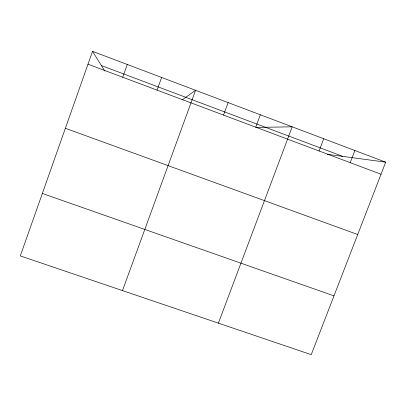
<?xml version="1.0" encoding="UTF-8"?>
<svg xmlns="http://www.w3.org/2000/svg" width="406" height="406" viewBox="0 0 406 406"><rect width="100%" height="100%" fill="white"/><g stroke="black" fill="none" stroke-linecap="round" stroke-linejoin="round"><path stroke-width="0.61" d="M92.532 51.339L20.3 255.907L311.24 354.661L385.7 162.167L92.532 51.339L104.834 71.055M122.724 77.226L127.276 64.473M157.051 90.117L161.624 77.455M122.485 290.594L195.565 90.289L181.969 100.018M223.539 115.091L228.142 102.601M255.734 127.185L260.353 114.781M218.392 323.151L292.208 126.824L256.181 127.393M319.07 150.971L323.714 138.735M350.221 162.669L354.874 150.514M327.332 154.305L385.7 162.167M42.351 193.459L333.986 295.862M65.361 128.281L357.711 234.521M101.419 65.574L342.811 156.386M87.995 64.184L381.031 174.24"/></g></svg>
